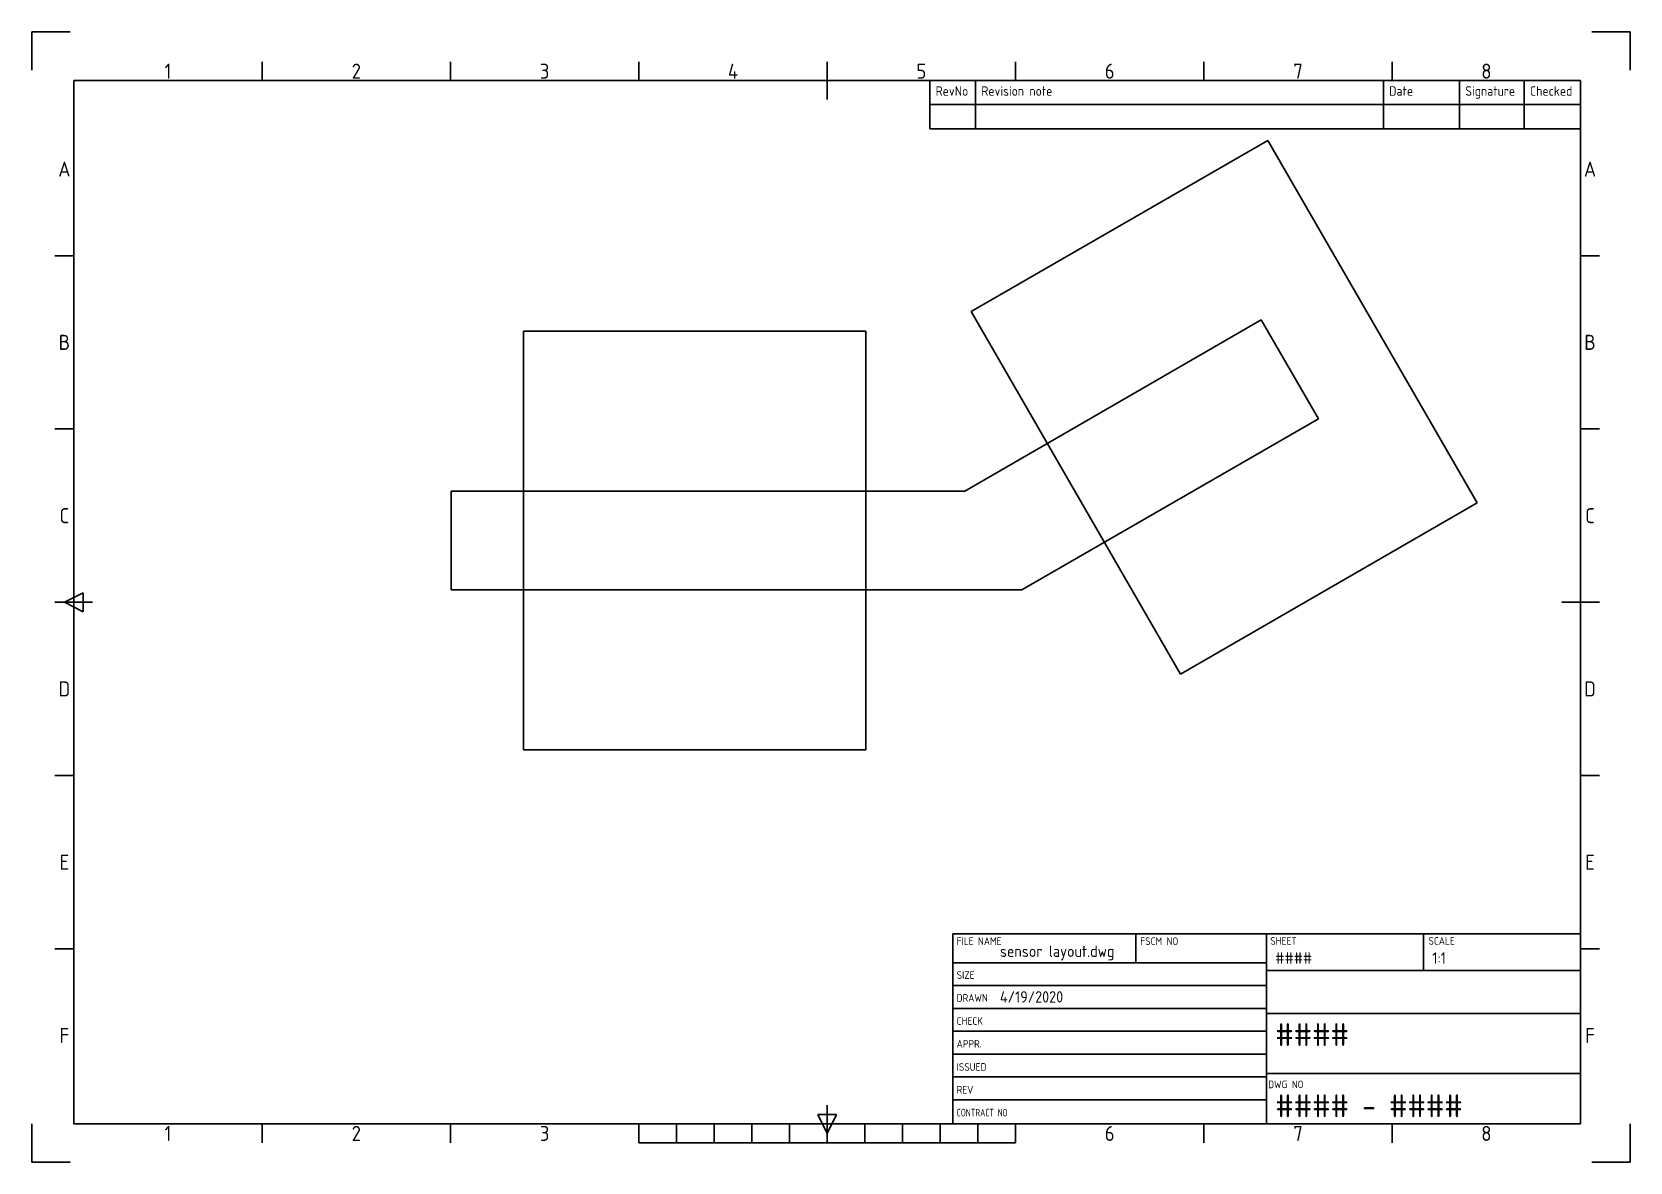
# Paper-space layout 'ISO A3 Title Block' of a CAD drawing. Header units: millimetres. Extents: x 0 to 420, y 0 to 297.
import ezdxf
from ezdxf.enums import TextEntityAlignment as Align

# ---------------------------------------------------------------- set-up
doc = ezdxf.new("R2010")
doc.units = ezdxf.units.MM
doc.layers.add('Title Block', color=7, linetype='Continuous')
doc.styles.add('ACISOTS', font='isocp.shx', dxfattribs={"height": 1})
doc.styles.add('ISO Proportional', font='isocp.shx')

# ---------------------------------------------------------------- blocks, each defined once
blk = doc.blocks.new('*T3')
at = {"layer": 'Title Block', "color": 0, "lineweight": -2}
for p, q in [((0, 0), (12, 0)), ((0, 0), (0, -6.33)), ((12, 0), (119.19, 0)), ((12, 0), (12, -6.33)), ((119.19, 0), (139.19, 0)), ((119.19, 0), (119.19, -6.33)), ((139.19, 0), (156.21, 0)), ((139.19, 0), (139.19, -6.33)), ((156.21, 0), (171, 0)), ((156.21, 0), (156.21, -6.33)), ((171, 0), (171, -6.33)), ((0, -6.33), (12, -6.33)), ((0, -6.33), (0, -12.67)), ((12, -6.33), (119.19, -6.33)), ((12, -6.33), (12, -12.67)), ((119.19, -6.33), (139.19, -6.33)), ((119.19, -6.33), (119.19, -12.67)), ((139.19, -6.33), (156.21, -6.33)), ((139.19, -6.33), (139.19, -12.67)), ((156.21, -6.33), (171, -6.33)), ((156.21, -6.33), (156.21, -12.67)), ((171, -6.33), (171, -12.67)), ((0, -12.67), (12, -12.67)), ((12, -12.67), (119.19, -12.67)), ((119.19, -12.67), (139.19, -12.67)), ((139.19, -12.67), (156.21, -12.67)), ((156.21, -12.67), (171, -12.67))]:
    blk.add_line(p, q, dxfattribs=at)
at = {"layer": 'Title Block', "color": 0, "char_height": 2.5, "attachment_point": 1, "style": 'ISO Proportional'}
for s, insert, width in [('RevNo', (1.5, -1.5), 9), ('Revision note', (13.5, -1.5), 104.1871), ('Date', (120.69, -1.5), 17), ('Signature', (140.69, -1.5), 14.0204), ('Checked', (157.71, -1.5), 11.7925)]:
    blk.add_mtext(s, dxfattribs=dict(at, insert=insert, width=width))
blk = doc.blocks.new('Title Block')
at = {"layer": 'Title Block'}
for p, q in [((0, 297), (0, 287)), ((10, 297), (0, 297)), ((420, 297), (410, 297)), ((420, 287), (420, 297)), ((60.5, 284.23), (60.5, 289.18)), ((110, 284.23), (110, 289.18)), ((159.5, 284.23), (159.5, 289.18)), ((209, 279.28), (209, 289.18)), ((258.5, 284.23), (258.5, 289.18)), ((308, 284.23), (308, 289.18)), ((357.5, 284.23), (357.5, 289.18)), ((407, 284.23), (11, 284.23)), ((11, 284.23), (11, 10)), ((407, 10), (407, 284.23)), ((11, 238.19), (6.05, 238.19)), ((411.95, 238.19), (407, 238.19)), ((11, 192.66), (6.05, 192.66)), ((411.95, 192.66), (407, 192.66)), ((6.05, 147.12), (15.95, 147.12)), ((8.52, 147.12), (13.47, 149.59)), ((13.47, 144.64), (8.52, 147.12)), ((13.47, 149.59), (13.47, 144.64)), ((402.05, 147.12), (411.95, 147.12)), ((11, 101.58), (6.05, 101.58)), ((411.95, 101.58), (407, 101.58)), ((407, 60), (242, 60)), ((242, 10), (242, 60)), ((290.14, 60), (290.14, 52.38)), ((324.5, 10), (324.5, 60)), ((365.75, 50.35), (365.75, 60)), ((407, 10), (407, 60)), ((11, 56.03), (6.05, 56.03)), ((411.95, 56.03), (407, 56.03)), ((242, 52.38), (324.5, 52.38)), ((242, 46.38), (324.5, 46.38)), ((407, 50.35), (324.5, 50.35)), ((242, 40.38), (324.5, 40.38)), ((324.5, 39.01), (407, 39.01)), ((242, 34.38), (324.5, 34.38)), ((242, 28.38), (324.5, 28.38)), ((242, 22.38), (324.5, 22.38)), ((324.5, 23.29), (407, 23.29)), ((209, 10), (209, 14.95)), ((242, 16.38), (324.5, 16.38)), ((0, 0), (0, 10)), ((11, 10), (407, 10)), ((60.5, 5.05), (60.5, 10)), ((110, 5.05), (110, 10)), ((159.5, 5.05), (159.5, 10)), ((169.4, 5.05), (169.4, 10)), ((179.3, 5.05), (179.3, 10)), ((189.2, 5.05), (189.2, 10)), ((199.1, 5.05), (199.1, 10)), ((206.53, 12.47), (211.47, 12.47)), ((209, 7.52), (206.53, 12.47)), ((211.47, 12.47), (209, 7.52)), ((209, 10), (209, 5.05)), ((218.9, 5.05), (218.9, 10)), ((228.8, 5.05), (228.8, 10)), ((238.7, 5.05), (238.7, 10)), ((407, 10), (242, 10)), ((248.6, 5.05), (248.6, 10)), ((258.5, 5.05), (258.5, 10)), ((308, 5.05), (308, 10)), ((357.5, 5.05), (357.5, 10)), ((420, 0), (420, 10)), ((159.5, 5.05), (258.5, 5.05)), ((0, 0), (10, 0)), ((420, 0), (410, 0))]:
    blk.add_line(p, q, dxfattribs=at)
blk.add_blockref('*T3', (236, 284.23))
at = {"layer": 'Title Block', "style": 'ISO Proportional'}
for s, p in [('1', (35.75, 286.7)), ('2', (85.25, 286.7)), ('3', (134.75, 286.7)), ('4', (184.25, 286.7)), ('5', (233.75, 286.7)), ('6', (283.25, 286.7)), ('7', (332.75, 286.7)), ('8', (382.25, 286.7)), ('A', (8.52, 260.96)), ('A', (409.48, 260.96)), ('B', (8.52, 215.43)), ('B', (409.48, 215.43)), ('C', (8.52, 169.88)), ('C', (409.48, 169.88)), ('D', (8.52, 124.34)), ('D', (409.48, 124.34)), ('E', (8.52, 78.8)), ('E', (409.48, 78.8)), ('F', (8.52, 33.27)), ('F', (409.48, 33.27)), ('1', (35.75, 7.52)), ('2', (85.25, 7.52)), ('3', (134.75, 7.52)), ('6', (283.25, 7.52)), ('7', (332.75, 7.52)), ('8', (382.25, 7.52))]:
    blk.add_text(s, height=3.96, dxfattribs=at).set_placement(p, align=Align.MIDDLE)
at = {"layer": 'Title Block', "lineweight": 25, "style": 'ACISOTS'}
for s, p in [('FILE NAME', (243.03, 57.04)), ('FSCM NO', (291.3, 57.04)), ('SHEET', (325.45, 57.11)), ('SCALE', (367.03, 57.11)), ('SIZE', (243.03, 48.14)), ('DRAWN', (243.03, 42.14)), ('CHECK', (243.03, 36.05)), ('APPR.', (243.03, 30.08)), ('ISSUED', (243.03, 23.99)), ('REV', (243.03, 17.99))]:
    blk.add_text(s, height=2, dxfattribs=at).set_placement(p)
at = {"layer": 'Title Block', "lineweight": 25, "style": 'ACISOTS', "width": 0.683519}
blk.add_text('CONTRACT NO', height=2, dxfattribs=at).set_placement((243.03, 11.99))
at = {"layer": 'Title Block', "insert": (324.88, 21.41), "char_height": 2, "width": 8.8, "attachment_point": 1, "style": 'ACISOTS'}
blk.add_mtext('DWG NO', dxfattribs=at)
at = {"layer": 'Title Block', "lineweight": 35, "style": 'ACISOTS'}
for tag, p, height in [('FILE_NAME', (254.41, 53.9), 3), ('FSCM_NO', (293.68, 53.04), 3), ('SHEET', (326.77, 52.11), 3), ('SCALE', (368.02, 52.11), 3), ('SIZE', (254.7, 48.23), 3), ('DESIGN_ACTIVITY', (328.79, 43.14), 3.5), ('CHECK_DATE', (254.41, 41.9), 3), ('CHECK_DATE', (254.7, 36.14), 3), ('CHECKED_BY', (277.96, 36.14), 3), ('SHEETNAME', (326.77, 30.48), 6), ('APPROVAL_DATE', (254.7, 30.17), 3), ('APPROVED_BY', (277.96, 30.17), 3), ('ISSUE_DATE', (254.7, 24.08), 3), ('ISSUED_BY', (277.96, 24.08), 3), ('DRAWING_SUBTITLE', (328.79, 25.44), 3), ('REVISION', (254.7, 18.08), 3), ('SHEETNUMBER-NAME', (326.77, 11.76), 6), ('CONTRACT_NO', (254.7, 12.08), 3.5)]:
    blk.add_attdef(tag, p, '', height=height, dxfattribs=at)

psp = doc.layouts.new('ISO A3 Title Block')

# ---------------------------------------------------------------- linework, layer by layer
for p, q in [((324.82, 268.51), (246.88, 223.51)), ((379.82, 173.25), (324.82, 268.51)), ((246.88, 223.51), (301.88, 128.25)), ((323.09, 221.33), (245.15, 176.33)), ((338.09, 195.35), (323.09, 221.33)), ((129.17, 218.34), (129.17, 108.34)), ((219.17, 218.34), (129.17, 218.34)), ((219.17, 108.34), (219.17, 218.34)), ((260.15, 150.35), (338.09, 195.35)), ((245.15, 176.33), (110.15, 176.33)), ((110.15, 176.33), (110.15, 150.35)), ((301.88, 128.25), (379.82, 173.25)), ((110.15, 150.35), (260.15, 150.35)), ((129.17, 108.34), (219.17, 108.34))]:
    psp.add_line(p, q)

# ---------------------------------------------------------------- block references
ref = psp.add_blockref('Title Block', (0, 0))
ref.add_attrib('SHEETNAME', '####', (326.77, 30.48), dxfattribs={"layer": 'Title Block', "lineweight": 35, "height": 6, "style": 'ACISOTS'})
ref.add_attrib('SHEETNUMBER-NAME', '#### - ####', (326.77, 11.76), dxfattribs={"layer": 'Title Block', "lineweight": 35, "height": 6, "style": 'ACISOTS'})
ref.add_attrib('SCALE', '1:1', (368.02, 52.11), dxfattribs={"layer": 'Title Block', "lineweight": 35, "height": 3, "style": 'ACISOTS'})
ref.add_attrib('SHEET', '####', (326.77, 52.11), dxfattribs={"layer": 'Title Block', "lineweight": 35, "height": 3, "style": 'ACISOTS'})
ref.add_attrib('FILE_NAME', 'sensor layout.dwg', (254.41, 53.9), dxfattribs={"layer": 'Title Block', "lineweight": 35, "height": 3, "style": 'ACISOTS'})
ref.add_attrib('CHECK_DATE', '4/19/2020', (254.41, 41.9), dxfattribs={"layer": 'Title Block', "lineweight": 35, "height": 3, "style": 'ACISOTS'})

doc.saveas('drawing.dxf')
